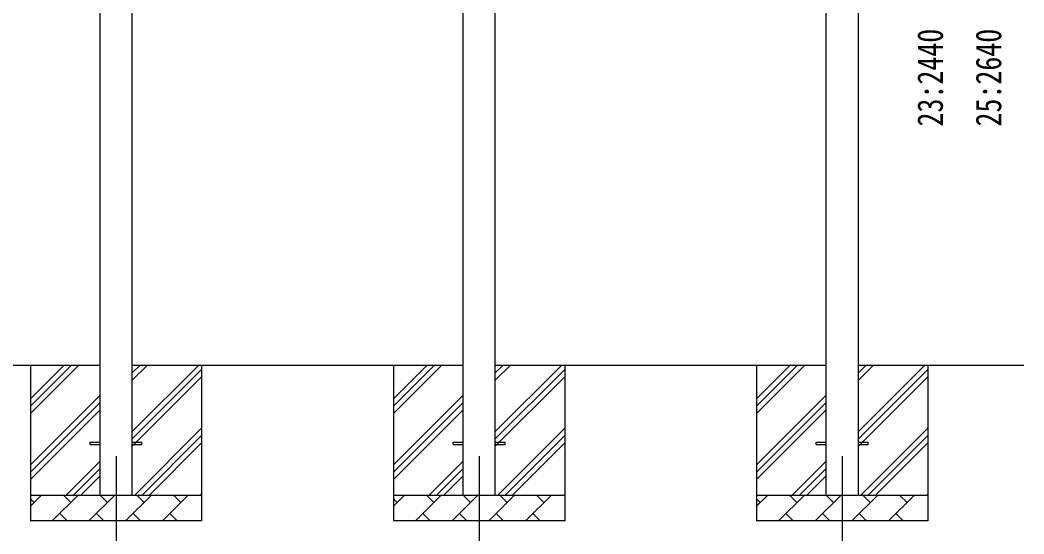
# Model space of a CAD drawing. Units: millimetres, scale not verified. Extents: x -12615 to 12615, y -8910 to 8910.
# Drawn here: x -8 to 3863, y -5632 to -3650 of the extents above; entities that cross this region are included whole.
import ezdxf
from ezdxf.enums import TextEntityAlignment as Align

# ---------------------------------------------------------------- set-up
doc = ezdxf.new("R2010")
doc.units = ezdxf.units.MM
doc.header["$LTSCALE"] = 40
for name, color, linetype in [('0-3_YKK_12', 2, 'Continuous'), ('0-4_YKK_13', 4, 'Continuous'), ('0-5_YKK_A1', 4, 'Continuous'), ('0-6_YKK_D', 6, 'Continuous')]:
    doc.layers.add(name, color=color, linetype=linetype)
doc.styles.add('ＭＳ ゴシック', font='')
doc.styles.get('ＭＳ ゴシック').set_extended_font_data('MS Gothic')

msp = doc.modelspace()

# ---------------------------------------------------------------- linework, layer by layer
at = {"layer": '0-3_YKK_12'}
for p, q in [((361.82, -5332.18), (361.82, -5832.18)), ((1761.82, -5332.18), (1761.82, -5832.18)), ((3161.82, -5332.18), (3161.82, -5832.18))]:
    msp.add_line(p, q, dxfattribs=at)
at = {"layer": '0-4_YKK_13'}
for p, q in [((261.82, -5277.68), (299.32, -5277.68)), ((261.82, -5286.68), (261.82, -5277.68)), ((261.82, -5286.68), (299.32, -5286.68)), ((424.32, -5277.68), (461.82, -5277.68)), ((424.32, -5286.68), (461.82, -5286.68)), ((461.82, -5286.68), (461.82, -5277.68)), ((1661.82, -5277.68), (1699.32, -5277.68)), ((1661.82, -5286.68), (1661.82, -5277.68)), ((1661.82, -5286.68), (1699.32, -5286.68)), ((1824.32, -5277.68), (1861.82, -5277.68)), ((1824.32, -5286.68), (1861.82, -5286.68)), ((1861.82, -5286.68), (1861.82, -5277.68)), ((3061.82, -5277.68), (3099.32, -5277.68)), ((3061.82, -5286.68), (3061.82, -5277.68)), ((3061.82, -5286.68), (3099.32, -5286.68)), ((3224.32, -5277.68), (3261.82, -5277.68)), ((3224.32, -5286.68), (3261.82, -5286.68)), ((3261.82, -5286.68), (3261.82, -5277.68))]:
    msp.add_line(p, q, dxfattribs=at)
at = {"layer": '0-5_YKK_A1'}
for p, q in [((3099.32, -2544.68), (3099.32, -5482.18)), ((3224.32, -5482.18), (3224.32, -2544.68)), ((1699.32, -2591.35), (1699.32, -5482.18)), ((1824.32, -5482.18), (1824.32, -2591.35)), ((299.32, -2638.02), (299.32, -5482.18)), ((424.32, -5482.18), (424.32, -2638.02)), ((299.32, -4982.18), (-975.68, -4982.18)), ((31.82, -4982.18), (31.82, -5582.18)), ((31.82, -5167.23), (216.87, -4982.18)), ((31.82, -5138.95), (188.59, -4982.18)), ((31.82, -5110.67), (160.3, -4982.18)), ((1699.32, -4982.18), (424.32, -4982.18)), ((424.32, -5237.28), (679.42, -4982.18)), ((424.32, -5039.29), (481.43, -4982.18)), ((424.32, -5011.01), (453.15, -4982.18)), ((691.82, -4982.18), (691.82, -5582.18)), ((1431.82, -4982.18), (1431.82, -5582.18)), ((1431.82, -5167.23), (1616.87, -4982.18)), ((1431.82, -5138.95), (1588.59, -4982.18)), ((1431.82, -5110.67), (1560.3, -4982.18)), ((3099.32, -4982.18), (1824.32, -4982.18)), ((1824.32, -5237.28), (2079.42, -4982.18)), ((1824.32, -5039.29), (1881.43, -4982.18)), ((1824.32, -5011.01), (1853.15, -4982.18)), ((2091.82, -4982.18), (2091.82, -5582.18)), ((2831.82, -4982.18), (2831.82, -5582.18)), ((2831.82, -5167.23), (3016.87, -4982.18)), ((2831.82, -5138.95), (2988.59, -4982.18)), ((2831.82, -5110.67), (2960.3, -4982.18)), ((3862.7, -4982.18), (3224.32, -4982.18)), ((3224.32, -5237.28), (3479.42, -4982.18)), ((3224.32, -5039.29), (3281.43, -4982.18)), ((3224.32, -5011.01), (3253.15, -4982.18)), ((3491.82, -4982.18), (3491.82, -5582.18)), ((424.32, -5265.57), (691.82, -4998.07)), ((424.32, -5293.85), (691.82, -5026.35)), ((1824.32, -5265.57), (2091.82, -4998.07)), ((1824.32, -5293.85), (2091.82, -5026.35)), ((3224.32, -5265.57), (3491.82, -4998.07)), ((3224.32, -5293.85), (3491.82, -5026.35)), ((31.82, -5365.22), (299.32, -5097.72)), ((1431.82, -5365.22), (1699.32, -5097.72)), ((2831.82, -5365.22), (3099.32, -5097.72)), ((31.82, -5393.51), (299.32, -5126.01)), ((1431.82, -5393.51), (1699.32, -5126.01)), ((2831.82, -5393.51), (3099.32, -5126.01)), ((31.82, -5421.79), (299.32, -5154.29)), ((1431.82, -5421.79), (1699.32, -5154.29)), ((2831.82, -5421.79), (3099.32, -5154.29)), ((433.98, -5482.18), (691.82, -5224.34)), ((1833.98, -5482.18), (2091.82, -5224.34)), ((3233.98, -5482.18), (3491.82, -5224.34)), ((462.26, -5482.18), (691.82, -5252.62)), ((1862.26, -5482.18), (2091.82, -5252.62)), ((3262.26, -5482.18), (3491.82, -5252.62)), ((490.55, -5482.18), (691.82, -5280.91)), ((1890.55, -5482.18), (2091.82, -5280.91)), ((3290.55, -5482.18), (3491.82, -5280.91)), ((169.42, -5482.18), (299.32, -5352.28)), ((1569.42, -5482.18), (1699.32, -5352.28)), ((2969.42, -5482.18), (3099.32, -5352.28)), ((197.71, -5482.18), (299.32, -5380.57)), ((225.99, -5482.18), (299.32, -5408.85)), ((1597.71, -5482.18), (1699.32, -5380.57)), ((1625.99, -5482.18), (1699.32, -5408.85)), ((2997.71, -5482.18), (3099.32, -5380.57)), ((3025.99, -5482.18), (3099.32, -5408.85)), ((31.82, -5482.18), (691.82, -5482.18)), ((31.82, -5525.08), (74.72, -5482.18)), ((46.16, -5510.74), (31.82, -5496.4)), ((116.14, -5582.18), (216.14, -5482.18)), ((187.58, -5510.74), (159.03, -5482.18)), ((257.56, -5582.18), (357.56, -5482.18)), ((329, -5510.74), (300.45, -5482.18)), ((398.98, -5582.18), (498.98, -5482.18)), ((470.43, -5510.74), (441.87, -5482.18)), ((540.4, -5582.18), (640.4, -5482.18)), ((611.85, -5510.74), (583.29, -5482.18)), ((688.54, -5482.18), (691.82, -5478.9)), ((1431.82, -5482.18), (2091.82, -5482.18)), ((1431.82, -5525.08), (1474.72, -5482.18)), ((1446.16, -5510.74), (1431.82, -5496.4)), ((1516.14, -5582.18), (1616.14, -5482.18)), ((1587.58, -5510.74), (1559.03, -5482.18)), ((1657.56, -5582.18), (1757.56, -5482.18)), ((1729, -5510.74), (1700.45, -5482.18)), ((1798.98, -5582.18), (1898.98, -5482.18)), ((1870.43, -5510.74), (1841.87, -5482.18)), ((1940.4, -5582.18), (2040.4, -5482.18)), ((2011.85, -5510.74), (1983.29, -5482.18)), ((2088.54, -5482.18), (2091.82, -5478.9)), ((2831.82, -5482.18), (3491.82, -5482.18)), ((2831.82, -5525.08), (2874.72, -5482.18)), ((2846.16, -5510.74), (2831.82, -5496.4)), ((2916.14, -5582.18), (3016.14, -5482.18)), ((2987.58, -5510.74), (2959.03, -5482.18)), ((3057.56, -5582.18), (3157.56, -5482.18)), ((3129, -5510.74), (3100.45, -5482.18)), ((3198.98, -5582.18), (3298.98, -5482.18)), ((3270.43, -5510.74), (3241.87, -5482.18)), ((3340.4, -5582.18), (3440.4, -5482.18)), ((3411.85, -5510.74), (3383.29, -5482.18)), ((3488.54, -5482.18), (3491.82, -5478.9)), ((144.69, -5553.63), (173.24, -5582.18)), ((286.11, -5553.63), (314.67, -5582.18)), ((427.53, -5553.63), (456.09, -5582.18)), ((568.95, -5553.63), (597.51, -5582.18)), ((1544.69, -5553.63), (1573.24, -5582.18)), ((1686.11, -5553.63), (1714.67, -5582.18)), ((1827.53, -5553.63), (1856.09, -5582.18)), ((1968.95, -5553.63), (1997.51, -5582.18)), ((2944.69, -5553.63), (2973.24, -5582.18)), ((3086.11, -5553.63), (3114.67, -5582.18)), ((3227.53, -5553.63), (3256.09, -5582.18)), ((3368.95, -5553.63), (3397.51, -5582.18)), ((691.82, -5582.18), (31.82, -5582.18)), ((2091.82, -5582.18), (1431.82, -5582.18)), ((3491.82, -5582.18), (2831.82, -5582.18))]:
    msp.add_line(p, q, dxfattribs=at)

# ---------------------------------------------------------------- texts
at = {"layer": '0-6_YKK_D', "style": 'ＭＳ ゴシック', "width": 0.8}
for s, p in [('23:2440', (3580, -4060.98)), ('25:2640', (3805, -4060.98))]:
    msp.add_text(s, height=98.97, rotation=90, dxfattribs=at).set_placement(p, align=Align.BOTTOM_LEFT)

doc.saveas('drawing.dxf')
